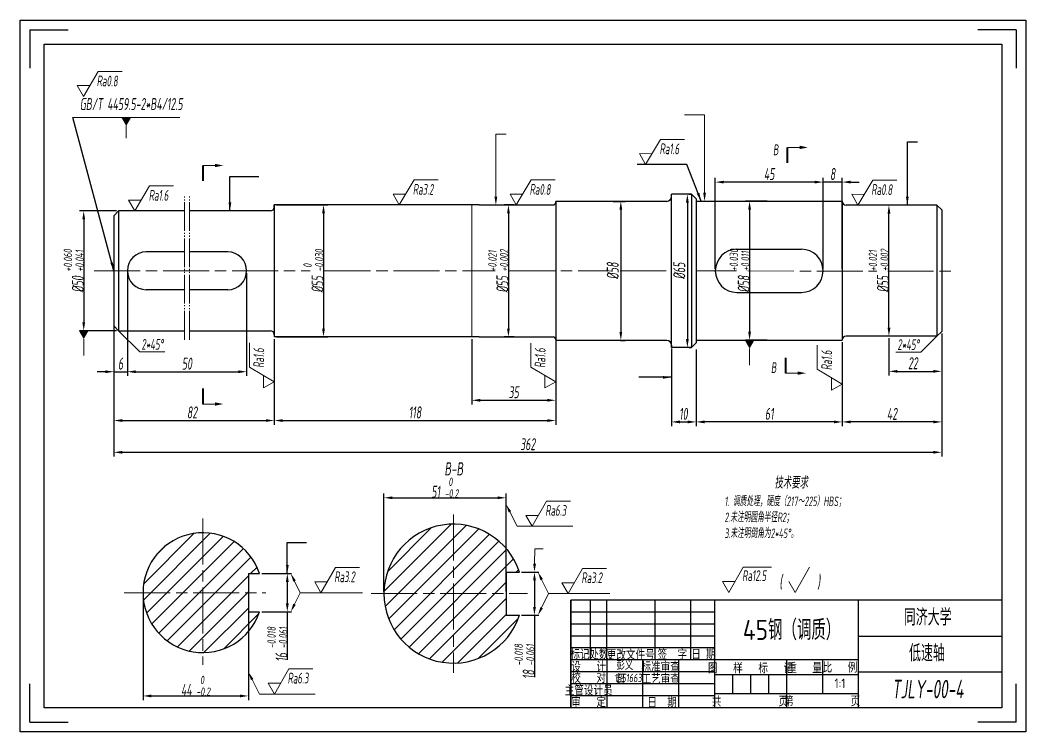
# Model space of a CAD drawing. Extents: x 6161 to 8470, y 661 to 1010.
# Drawn here: x 8050 to 8470, y 707.9 to 1004.9 of the extents above; entities that cross this region are included whole.
import ezdxf
from ezdxf.enums import TextEntityAlignment as Align

# ---------------------------------------------------------------- set-up
doc = ezdxf.new("R2010")
doc.units = 0
doc.header["$LTSCALE"] = 0.8
doc.linetypes.add('ACAD_ISO08W100', pattern=[36, 24, -3, 6, -3])
doc.linetypes.add('JIS_09_15', pattern=[18.9, 15, -0.9, 0.6, -0.9, 0.6, -0.9])
doc.layers.get('0').update_dxf_attribs({"linetype": 'CONTINUOUS'})
doc.layers.get('Defpoints').update_dxf_attribs({"linetype": 'CONTINUOUS'})
doc.layers.add('OTH', color=3, linetype='CONTINUOUS')
for name, color, linetype, lineweight in [('zhongxin', 1, 'ACAD_ISO08W100', 9), ('双点画线', 1, 'JIS_09_15', 9), ('标注', 5, 'CONTINUOUS', 9), ('粗实线', 7, 'CONTINUOUS', 25), ('细实线 波浪线', 3, 'CONTINUOUS', 9)]:
    doc.layers.add(name, color=color, linetype=linetype, lineweight=lineweight)
doc.styles.get("Standard").update_dxf_attribs({"font": 'gbenor.shx', "width": 0.7, "oblique": 7, "height": 5, "bigfont": 'gbcbig.shx'})
doc.styles.add('工程字', font='gbenor.shx', dxfattribs={"bigfont": 'gbcbig.shx'})
doc.dimstyles.new('GB-35', dxfattribs={"dimtxt": 4.5, "dimasz": 3.5, "dimexe": 1.75, "dimexo": 0.875, "dimgap": 0.875, "dimtad": 1, "dimdsep": 46, "dimtxsty": 'Standard', "dimcen": 3.5, "dimadec": 0, "dimazin": 0, "dimtfac": 0.7, "dimtmove": 0, "dimatfit": 3, "dimfxl": 1, "dimtzin": 0, "dimarcsym": 0})

# ---------------------------------------------------------------- blocks, each defined once
blk = doc.blocks.new('*D48')
at = {"layer": 'Defpoints', "color": 0, "transparency": 16777216}
for p in [(8089.18, 877.28), (8156.18, 872.67), (8156.18, 837.79)]:
    blk.add_point(p, dxfattribs=at)
at = {"layer": '标注', "color": 0, "lineweight": -2, "transparency": 16777216}
for p, q in [((8089.18, 876.4), (8089.18, 836.04)), ((8156.18, 871.8), (8156.18, 836.04)), ((8092.68, 837.79), (8152.68, 837.79))]:
    blk.add_line(p, q, dxfattribs=at)
at = {"layer": '标注', "color": 0, "transparency": 16777216}
for points in [[(8092.68, 838.37), (8092.68, 837.21), (8089.18, 837.79)], [(8152.68, 838.37), (8152.68, 837.21), (8156.18, 837.79)]]:
    blk.add_solid(points, dxfattribs=at)
at = {"layer": '标注', "color": 0, "transparency": 16777216, "insert": (8121.87, 841.17), "char_height": 5, "attachment_point": 5}
blk.add_mtext('82', dxfattribs=at)
blk = doc.blocks.new('_DotSmall')
at = {"color": 0, "linetype": 'ByBlock', "const_width": 0.5}
blk.add_lwpolyline([(-0.0625, 0, 1), (0.0625, 0, 1)], format="xyb", close=True, dxfattribs=at)
blk = doc.blocks.new('*D54')
at = {"layer": 'Defpoints', "color": 0, "transparency": 16777216}
for p in [(8156.18, 872.67), (8273.68, 872.66), (8273.68, 837.79)]:
    blk.add_point(p, dxfattribs=at)
at = {"layer": '标注', "color": 0, "lineweight": -2, "transparency": 16777216}
for p, q in [((8156.18, 871.8), (8156.18, 836.04)), ((8273.68, 871.79), (8273.68, 836.04)), ((8159.68, 837.79), (8270.18, 837.79))]:
    blk.add_line(p, q, dxfattribs=at)
at = {"layer": '标注', "color": 0, "transparency": 16777216}
for points in [[(8159.68, 838.37), (8159.68, 837.21), (8156.18, 837.79)], [(8270.18, 838.37), (8270.18, 837.21), (8273.68, 837.79)]]:
    blk.add_solid(points, dxfattribs=at)
at = {"layer": '标注', "color": 0, "transparency": 16777216, "insert": (8214.93, 841.17), "char_height": 5, "attachment_point": 5}
blk.add_mtext('118', dxfattribs=at)
blk = doc.blocks.new('*D55')
at = {"layer": 'Defpoints', "color": 0, "transparency": 16777216}
for p in [(8094.83, 900.27), (8144.6, 900.23), (8144.6, 858.16)]:
    blk.add_point(p, dxfattribs=at)
at = {"layer": '标注', "color": 0, "lineweight": -2, "transparency": 16777216}
for p, q in [((8094.83, 899.4), (8094.83, 856.41)), ((8144.6, 899.35), (8144.6, 856.41)), ((8098.33, 858.16), (8141.1, 858.16))]:
    blk.add_line(p, q, dxfattribs=at)
at = {"layer": '标注', "color": 0, "transparency": 16777216}
for points in [[(8098.33, 858.74), (8098.33, 857.57), (8094.83, 858.16)], [(8141.1, 858.74), (8141.1, 857.57), (8144.6, 858.16)]]:
    blk.add_solid(points, dxfattribs=at)
at = {"layer": '标注', "color": 0, "transparency": 16777216, "insert": (8119.71, 861.53), "char_height": 5, "attachment_point": 5}
blk.add_mtext('50', dxfattribs=at)
blk = doc.blocks.new('*D56')
at = {"layer": 'Defpoints', "color": 0, "transparency": 16777216}
for p in [(8089.18, 900.28), (8094.83, 900.27), (8094.83, 858.16)]:
    blk.add_point(p, dxfattribs=at)
at = {"layer": '标注', "color": 0, "lineweight": -2, "transparency": 16777216}
for p, q in [((8089.18, 899.4), (8089.18, 856.41)), ((8094.83, 899.4), (8094.83, 856.41)), ((8085.68, 858.16), (8082.18, 858.16)), ((8089.18, 858.16), (8094.83, 858.16)), ((8098.33, 858.16), (8101.83, 858.16))]:
    blk.add_line(p, q, dxfattribs=at)
at = {"layer": '标注', "color": 0, "transparency": 16777216}
for points in [[(8085.68, 858.74), (8085.68, 857.57), (8089.18, 858.16)], [(8098.33, 858.74), (8098.33, 857.57), (8094.83, 858.16)]]:
    blk.add_solid(points, dxfattribs=at)
at = {"layer": '标注', "color": 0, "transparency": 16777216, "insert": (8092, 861.53), "char_height": 5, "attachment_point": 5}
blk.add_mtext('6', dxfattribs=at)
blk = doc.blocks.new('*D49')
at = {"layer": 'Defpoints', "color": 0, "transparency": 16777216}
for p in [(8238.68, 872.67), (8273.68, 872.66), (8273.68, 846.24)]:
    blk.add_point(p, dxfattribs=at)
at = {"layer": '标注', "color": 0, "lineweight": -2, "transparency": 16777216}
for p, q in [((8238.68, 871.79), (8238.68, 844.49)), ((8273.68, 871.79), (8273.68, 844.49)), ((8242.18, 846.24), (8270.18, 846.24))]:
    blk.add_line(p, q, dxfattribs=at)
at = {"layer": '标注', "color": 0, "transparency": 16777216}
for points in [[(8242.18, 846.82), (8242.18, 845.65), (8238.68, 846.24)], [(8270.18, 846.82), (8270.18, 845.65), (8273.68, 846.24)]]:
    blk.add_solid(points, dxfattribs=at)
at = {"layer": '标注', "color": 0, "transparency": 16777216, "insert": (8256.18, 849.61), "char_height": 5, "attachment_point": 5}
blk.add_mtext('35', dxfattribs=at)
blk = doc.blocks.new('*D57')
at = {"layer": 'Defpoints', "color": 0, "transparency": 16777216}
for p in [(8434.9, 874.66), (8393.35, 871.33), (8393.35, 837.21)]:
    blk.add_point(p, dxfattribs=at)
at = {"layer": '标注', "color": 0, "lineweight": -2, "transparency": 16777216}
for p, q in [((8434.9, 873.79), (8434.9, 835.46)), ((8393.35, 870.46), (8393.35, 835.46)), ((8431.4, 837.21), (8396.85, 837.21))]:
    blk.add_line(p, q, dxfattribs=at)
at = {"layer": '标注', "color": 0, "transparency": 16777216}
for points in [[(8396.85, 837.79), (8396.85, 836.62), (8393.35, 837.21)], [(8431.4, 837.79), (8431.4, 836.62), (8434.9, 837.21)]]:
    blk.add_solid(points, dxfattribs=at)
at = {"layer": '标注', "color": 0, "transparency": 16777216, "insert": (8414.13, 840.58), "char_height": 5, "attachment_point": 5}
blk.add_mtext('42', dxfattribs=at)
blk = doc.blocks.new('*D50')
at = {"layer": 'Defpoints', "color": 0, "transparency": 16777216}
for p in [(8434.9, 875), (8412.85, 873), (8434.9, 858.32)]:
    blk.add_point(p, dxfattribs=at)
at = {"layer": '标注', "color": 0, "lineweight": -2, "transparency": 16777216}
for p, q in [((8434.9, 874.12), (8434.9, 856.57)), ((8412.85, 872.12), (8412.85, 856.57)), ((8416.35, 858.32), (8431.4, 858.32))]:
    blk.add_line(p, q, dxfattribs=at)
at = {"layer": '标注', "color": 0, "transparency": 16777216}
for points in [[(8416.35, 858.91), (8416.35, 857.74), (8412.85, 858.32)], [(8431.4, 858.91), (8431.4, 857.74), (8434.9, 858.32)]]:
    blk.add_solid(points, dxfattribs=at)
at = {"layer": '标注', "color": 0, "transparency": 16777216, "insert": (8422.88, 861.7), "char_height": 5, "attachment_point": 5}
blk.add_mtext('22', dxfattribs=at)
blk = doc.blocks.new('*D51')
at = {"layer": 'Defpoints', "color": 0, "transparency": 16777216}
for p in [(8332.35, 868.25), (8393.35, 854.41), (8332.35, 837.21)]:
    blk.add_point(p, dxfattribs=at)
at = {"layer": '标注', "color": 0, "lineweight": -2, "transparency": 16777216}
for p, q in [((8332.35, 867.37), (8332.35, 835.46)), ((8393.35, 853.53), (8393.35, 835.46)), ((8389.85, 837.21), (8335.85, 837.21))]:
    blk.add_line(p, q, dxfattribs=at)
at = {"layer": '标注', "color": 0, "transparency": 16777216}
for points in [[(8335.85, 837.79), (8335.85, 836.62), (8332.35, 837.21)], [(8389.85, 837.79), (8389.85, 836.62), (8393.35, 837.21)]]:
    blk.add_solid(points, dxfattribs=at)
at = {"layer": '标注', "color": 0, "transparency": 16777216, "insert": (8362.89, 840.58), "char_height": 5, "attachment_point": 5}
blk.add_mtext('61', dxfattribs=at)
blk = doc.blocks.new('*D52')
at = {"layer": 'Defpoints', "color": 0, "transparency": 16777216}
for p in [(8322.05, 868.75), (8332.35, 868.25), (8332.35, 837.21)]:
    blk.add_point(p, dxfattribs=at)
at = {"layer": '标注', "color": 0, "lineweight": -2, "transparency": 16777216}
for p, q in [((8322.05, 867.87), (8322.05, 835.46)), ((8332.35, 867.37), (8332.35, 835.46)), ((8325.55, 837.21), (8328.85, 837.21))]:
    blk.add_line(p, q, dxfattribs=at)
at = {"layer": '标注', "color": 0, "transparency": 16777216}
for points in [[(8325.55, 837.79), (8325.55, 836.62), (8322.05, 837.21)], [(8328.85, 837.79), (8328.85, 836.62), (8332.35, 837.21)]]:
    blk.add_solid(points, dxfattribs=at)
at = {"layer": '标注', "color": 0, "transparency": 16777216, "insert": (8327, 840.58), "char_height": 5, "attachment_point": 5}
blk.add_mtext('10', dxfattribs=at)
blk = doc.blocks.new('*D58')
at = {"layer": 'Defpoints', "color": 0, "transparency": 16777216}
for p in [(8089.18, 877.28), (8434.9, 852.66), (8434.9, 824.54)]:
    blk.add_point(p, dxfattribs=at)
at = {"layer": '标注', "color": 0, "lineweight": -2, "transparency": 16777216}
for p, q in [((8089.18, 876.4), (8089.18, 822.79)), ((8434.9, 851.78), (8434.9, 822.79)), ((8092.68, 824.54), (8431.4, 824.54))]:
    blk.add_line(p, q, dxfattribs=at)
at = {"layer": '标注', "color": 0, "transparency": 16777216}
for points in [[(8092.68, 825.12), (8092.68, 823.96), (8089.18, 824.54)], [(8431.4, 825.12), (8431.4, 823.96), (8434.9, 824.54)]]:
    blk.add_solid(points, dxfattribs=at)
at = {"layer": '标注', "color": 0, "transparency": 16777216, "insert": (8262.04, 827.91), "char_height": 5, "attachment_point": 5}
blk.add_mtext('362', dxfattribs=at)
blk = doc.blocks.new('*D59')
at = {"layer": 'Defpoints', "color": 0, "transparency": 16777216}
for p in [(8385.35, 937.29), (8385.35, 900.18), (8393.35, 900.18)]:
    blk.add_point(p, dxfattribs=at)
at = {"layer": '标注', "color": 0, "lineweight": -2, "transparency": 16777216}
for p, q in [((8381.85, 937.29), (8378.35, 937.29)), ((8385.35, 901.05), (8385.35, 939.04)), ((8393.35, 937.29), (8385.35, 937.29)), ((8393.35, 901.05), (8393.35, 939.04)), ((8396.85, 937.29), (8400.35, 937.29))]:
    blk.add_line(p, q, dxfattribs=at)
at = {"layer": '标注', "color": 0, "transparency": 16777216}
for points in [[(8381.85, 937.87), (8381.85, 936.71), (8385.35, 937.29)], [(8396.85, 937.87), (8396.85, 936.71), (8393.35, 937.29)]]:
    blk.add_solid(points, dxfattribs=at)
at = {"layer": '标注', "color": 0, "transparency": 16777216, "insert": (8389.35, 940.66), "char_height": 5, "attachment_point": 5}
blk.add_mtext('8', dxfattribs=at)
blk = doc.blocks.new('*D60')
at = {"layer": 'Defpoints', "color": 0, "transparency": 16777216}
for p in [(8340.35, 937.29), (8340.35, 900.19), (8385.35, 900.25)]:
    blk.add_point(p, dxfattribs=at)
at = {"layer": '标注', "color": 0, "lineweight": -2, "transparency": 16777216}
for p, q in [((8340.35, 901.07), (8340.35, 939.04)), ((8381.85, 937.29), (8343.85, 937.29)), ((8385.35, 901.12), (8385.35, 939.04))]:
    blk.add_line(p, q, dxfattribs=at)
at = {"layer": '标注', "color": 0, "transparency": 16777216}
for points in [[(8343.85, 937.87), (8343.85, 936.71), (8340.35, 937.29)], [(8381.85, 937.87), (8381.85, 936.71), (8385.35, 937.29)]]:
    blk.add_solid(points, dxfattribs=at)
at = {"layer": '标注', "color": 0, "transparency": 16777216, "insert": (8362.85, 940.66), "char_height": 5, "attachment_point": 5}
blk.add_mtext('45', dxfattribs=at)
blk = doc.blocks.new('*D61')
at = {"layer": 'Defpoints', "color": 0, "transparency": 16777216}
for p in [(8091.18, 925.28), (8076.6, 875.28), (8091.18, 875.28)]:
    blk.add_point(p, dxfattribs=at)
at = {"layer": '标注', "color": 0, "lineweight": -2, "transparency": 16777216}
for p, q in [((8090.31, 925.28), (8074.85, 925.28)), ((8076.6, 921.78), (8076.6, 878.78)), ((8090.31, 875.28), (8074.85, 875.28))]:
    blk.add_line(p, q, dxfattribs=at)
at = {"layer": '标注', "color": 0, "transparency": 16777216}
for points in [[(8076.02, 921.78), (8077.18, 921.78), (8076.6, 925.28)], [(8076.02, 878.78), (8077.18, 878.78), (8076.6, 875.28)]]:
    blk.add_solid(points, dxfattribs=at)
at = {"layer": '标注', "color": 0, "transparency": 16777216, "insert": (8072.45, 900.28), "char_height": 5, "attachment_point": 5, "rotation": 90}
blk.add_mtext('%%C50 {\\H0.7x;\\S+0.060^ +0.041;}', dxfattribs=at)
blk = doc.blocks.new('*D62')
at = {"layer": 'Defpoints', "color": 0, "transparency": 16777216}
for p in [(8156.18, 927.79), (8156.18, 872.66), (8176.74, 872.66)]:
    blk.add_point(p, dxfattribs=at)
at = {"layer": '标注', "color": 0, "lineweight": -2, "transparency": 16777216}
for p, q in [((8157.06, 927.79), (8178.49, 927.79)), ((8176.74, 924.29), (8176.74, 876.16)), ((8157.05, 872.66), (8178.49, 872.66))]:
    blk.add_line(p, q, dxfattribs=at)
at = {"layer": '标注', "color": 0, "transparency": 16777216}
for points in [[(8176.15, 924.29), (8177.32, 924.29), (8176.74, 927.79)], [(8176.15, 876.16), (8177.32, 876.16), (8176.74, 872.66)]]:
    blk.add_solid(points, dxfattribs=at)
at = {"layer": '标注', "color": 0, "transparency": 16777216, "insert": (8172.52, 900.23), "char_height": 5, "attachment_point": 5, "rotation": 90}
blk.add_mtext('%%C55 {\\H0.7x;\\S 0^ -0.030;}', dxfattribs=at)
blk = doc.blocks.new('*D63')
at = {"layer": 'Defpoints', "color": 0, "transparency": 16777216}
for p in [(8257.23, 927.75), (8253.95, 872.66), (8257.23, 872.66)]:
    blk.add_point(p, dxfattribs=at)
at = {"layer": '标注', "color": 0, "lineweight": -2, "transparency": 16777216}
for p, q in [((8256.36, 927.75), (8252.2, 927.75)), ((8253.95, 924.25), (8253.95, 876.16)), ((8256.36, 872.66), (8252.2, 872.66))]:
    blk.add_line(p, q, dxfattribs=at)
at = {"layer": '标注', "color": 0, "transparency": 16777216}
for points in [[(8253.37, 924.25), (8254.53, 924.25), (8253.95, 927.75)], [(8253.37, 876.16), (8254.53, 876.16), (8253.95, 872.66)]]:
    blk.add_solid(points, dxfattribs=at)
at = {"layer": '标注', "color": 0, "transparency": 16777216, "insert": (8249.72, 900.21), "char_height": 5, "attachment_point": 5, "rotation": 90}
blk.add_mtext('%%C55 {\\H0.7x;\\S+0.021^ +0.002;}', dxfattribs=at)
blk = doc.blocks.new('*D64')
at = {"layer": 'Defpoints', "color": 0, "transparency": 16777216}
for p in [(8296.87, 929.25), (8299.86, 871.25), (8300.89, 871.25)]:
    blk.add_point(p, dxfattribs=at)
at = {"layer": '标注', "color": 0, "lineweight": -2, "transparency": 16777216}
for p, q in [((8297.74, 929.25), (8302.64, 929.25)), ((8300.89, 925.75), (8300.89, 874.75)), ((8300.73, 871.25), (8302.64, 871.25))]:
    blk.add_line(p, q, dxfattribs=at)
at = {"layer": '标注', "color": 0, "transparency": 16777216}
for points in [[(8300.31, 925.75), (8301.47, 925.75), (8300.89, 929.25)], [(8300.31, 874.75), (8301.47, 874.75), (8300.89, 871.25)]]:
    blk.add_solid(points, dxfattribs=at)
at = {"layer": '标注', "color": 0, "transparency": 16777216, "insert": (8297.51, 900.25), "char_height": 5, "attachment_point": 5, "rotation": 90}
blk.add_mtext('%%C58', dxfattribs=at)
blk = doc.blocks.new('*D65')
at = {"layer": 'Defpoints', "color": 0, "transparency": 16777216}
for p in [(8101.36, 765.96), (8145.36, 765.96), (8145.36, 722.87)]:
    blk.add_point(p, dxfattribs=at)
at = {"layer": '标注', "color": 0, "lineweight": -2, "transparency": 16777216}
for p, q in [((8101.36, 765.08), (8101.36, 721.12)), ((8145.36, 765.08), (8145.36, 721.12)), ((8104.86, 722.87), (8141.86, 722.87))]:
    blk.add_line(p, q, dxfattribs=at)
at = {"layer": '标注', "color": 0, "transparency": 16777216}
for points in [[(8104.86, 723.45), (8104.86, 722.29), (8101.36, 722.87)], [(8141.86, 723.45), (8141.86, 722.29), (8145.36, 722.87)]]:
    blk.add_solid(points, dxfattribs=at)
at = {"layer": '标注', "color": 0, "transparency": 16777216, "insert": (8123.36, 727.1), "char_height": 5, "attachment_point": 5}
blk.add_mtext('44 {\\H0.7x;\\S 0^ -0.2;}', dxfattribs=at)
blk = doc.blocks.new('*D66')
at = {"layer": 'Defpoints', "color": 0, "transparency": 16777216}
for p in [(8150.04, 773.96), (8150.04, 757.96), (8161.62, 757.96)]:
    blk.add_point(p, dxfattribs=at)
at = {"layer": '标注', "color": 0, "lineweight": -2, "transparency": 16777216}
for p, q in [((8150.92, 773.96), (8163.37, 773.96)), ((8161.62, 770.46), (8161.62, 761.46)), ((8150.92, 757.96), (8163.37, 757.96)), ((8161.62, 757.96), (8161.62, 737.97))]:
    blk.add_line(p, q, dxfattribs=at)
at = {"layer": '标注', "color": 0, "transparency": 16777216}
for points in [[(8161.04, 770.46), (8162.21, 770.46), (8161.62, 773.96)], [(8161.04, 761.46), (8162.21, 761.46), (8161.62, 757.96)]]:
    blk.add_solid(points, dxfattribs=at)
at = {"layer": '标注', "color": 0, "transparency": 16777216, "insert": (8157.47, 744.46), "char_height": 5, "attachment_point": 5, "rotation": 90}
blk.add_mtext('16 {\\H0.7x;\\S-0.018^ -0.061;}', dxfattribs=at)
blk = doc.blocks.new('_DatumFilled')
at = {"color": 0, "linetype": 'ByBlock'}
blk.add_solid([(0, 0.58), (-1, 0), (0, -0.58)], dxfattribs=at)
blk = doc.blocks.new('*D67')
at = {"layer": 'Defpoints', "color": 0, "transparency": 16777216}
for p in [(8362.85, 929.33), (8354.66, 871.33), (8362.85, 871.33)]:
    blk.add_point(p, dxfattribs=at)
at = {"layer": '标注', "color": 0, "lineweight": -2, "transparency": 16777216}
for p, q in [((8361.98, 929.33), (8352.91, 929.33)), ((8354.66, 925.83), (8354.66, 874.83)), ((8361.98, 871.33), (8352.91, 871.33))]:
    blk.add_line(p, q, dxfattribs=at)
at = {"layer": '标注', "color": 0, "transparency": 16777216}
for points in [[(8354.08, 925.83), (8355.24, 925.83), (8354.66, 929.33)], [(8354.08, 874.83), (8355.24, 874.83), (8354.66, 871.33)]]:
    blk.add_solid(points, dxfattribs=at)
at = {"layer": '标注', "color": 0, "transparency": 16777216, "insert": (8350.51, 900.33), "char_height": 5, "attachment_point": 5, "rotation": 90}
blk.add_mtext('%%C58 {\\H0.7x;\\S+0.030^ +0.011;}', dxfattribs=at)
blk = doc.blocks.new('*D68')
at = {"layer": 'Defpoints', "color": 0, "transparency": 16777216}
for p in [(8252.98, 805.56), (8201.98, 765.55), (8252.98, 765.55)]:
    blk.add_point(p, dxfattribs=at)
at = {"layer": '标注', "color": 0, "lineweight": -2, "transparency": 16777216}
for p, q in [((8201.98, 766.43), (8201.98, 807.31)), ((8252.98, 766.43), (8252.98, 807.31)), ((8205.48, 805.56), (8249.48, 805.56))]:
    blk.add_line(p, q, dxfattribs=at)
at = {"layer": '标注', "color": 0, "transparency": 16777216}
for points in [[(8205.48, 806.14), (8205.48, 804.98), (8201.98, 805.56)], [(8249.48, 806.14), (8249.48, 804.98), (8252.98, 805.56)]]:
    blk.add_solid(points, dxfattribs=at)
at = {"layer": '标注', "color": 0, "transparency": 16777216, "insert": (8227.48, 809.79), "char_height": 5, "attachment_point": 5}
blk.add_mtext('51 {\\H0.7x;\\S 0^ -0.2;}', dxfattribs=at)
blk = doc.blocks.new('*D69')
at = {"layer": 'Defpoints', "color": 0, "transparency": 16777216}
for p in [(8258.55, 774.55), (8258.55, 756.55), (8264.83, 756.55)]:
    blk.add_point(p, dxfattribs=at)
at = {"layer": '标注', "color": 0, "lineweight": -2, "transparency": 16777216}
for p, q in [((8259.42, 774.55), (8266.58, 774.55)), ((8264.83, 771.05), (8264.83, 760.05)), ((8259.42, 756.55), (8266.58, 756.55)), ((8264.83, 756.55), (8264.83, 730.73))]:
    blk.add_line(p, q, dxfattribs=at)
at = {"layer": '标注', "color": 0, "transparency": 16777216}
for points in [[(8264.25, 771.05), (8265.42, 771.05), (8264.83, 774.55)], [(8264.25, 760.05), (8265.42, 760.05), (8264.83, 756.55)]]:
    blk.add_solid(points, dxfattribs=at)
at = {"layer": '标注', "color": 0, "transparency": 16777216, "insert": (8260.68, 737.23), "char_height": 5, "attachment_point": 5, "rotation": 90}
blk.add_mtext('18 {\\H0.7x;\\S-0.018^ -0.061;}', dxfattribs=at)
blk = doc.blocks.new('*D53')
at = {"layer": 'Defpoints', "color": 0, "transparency": 16777216}
for p in [(8328.48, 932.25), (8328.48, 868.25), (8328.67, 868.25)]:
    blk.add_point(p, dxfattribs=at)
at = {"layer": '标注', "color": 0, "lineweight": -2, "transparency": 16777216}
for p, q in [((8328.67, 928.75), (8328.67, 871.75)), ((8329.35, 932.25), (8330.42, 932.25)), ((8329.35, 868.25), (8330.42, 868.25))]:
    blk.add_line(p, q, dxfattribs=at)
at = {"layer": '标注', "color": 0, "transparency": 16777216}
for points in [[(8328.09, 928.75), (8329.25, 928.75), (8328.67, 932.25)], [(8328.09, 871.75), (8329.25, 871.75), (8328.67, 868.25)]]:
    blk.add_solid(points, dxfattribs=at)
at = {"layer": '标注', "color": 0, "transparency": 16777216, "insert": (8325.29, 900.25), "char_height": 5, "attachment_point": 5, "rotation": 90}
blk.add_mtext('%%C65', dxfattribs=at)
blk = doc.blocks.new('*D70')
at = {"layer": 'Defpoints', "color": 0, "transparency": 16777216}
for p in [(8412.85, 927.66), (8413.93, 927.66), (8413.93, 873)]:
    blk.add_point(p, dxfattribs=at)
at = {"layer": '标注', "color": 0, "lineweight": -2, "transparency": 16777216}
for p, q in [((8413.05, 927.66), (8411.1, 927.66)), ((8412.85, 876.5), (8412.85, 924.16)), ((8413.05, 873), (8411.1, 873))]:
    blk.add_line(p, q, dxfattribs=at)
at = {"layer": '标注', "color": 0, "transparency": 16777216}
for points in [[(8412.27, 924.16), (8413.44, 924.16), (8412.85, 927.66)], [(8412.27, 876.5), (8413.44, 876.5), (8412.85, 873)]]:
    blk.add_solid(points, dxfattribs=at)
at = {"layer": '标注', "color": 0, "transparency": 16777216, "insert": (8408.62, 900.33), "char_height": 5, "attachment_point": 5, "rotation": 90}
blk.add_mtext('%%C55 {\\H0.7x;\\S+0.021^ +0.002;}', dxfattribs=at)

msp = doc.modelspace()

# ---------------------------------------------------------------- hatches: boundary and pattern name
at = {"layer": '细实线 波浪线'}
h = msp.add_hatch(dxfattribs=at)
h.set_pattern_fill('ANSI31', color=256, scale=1.5)
h.set_pattern_definition([(45, (495.475, -2.8075), (-3.367596, 3.367596), [])])
h.paths.add_polyline_path([(8230.978, 794.552, 0.4142136), (8201.978, 765.552), (8230.978, 765.552)])
h.paths.add_polyline_path([(8230.978, 794.552), (8230.978, 765.552), (8252.978, 765.552), (8252.978, 774.552), (8258.546, 774.552, 0.3245338)])
h.paths.add_polyline_path([(8230.978, 765.552), (8201.978, 765.552, 0.4142136), (8230.978, 736.552)])
h.paths.add_polyline_path([(8258.546, 756.552), (8252.978, 756.552), (8252.978, 765.552), (8230.978, 765.552), (8230.978, 736.552, 0.3245338)])
h = msp.add_hatch(dxfattribs=at)
h.set_pattern_fill('ANSI31', color=256, scale=1.5)
h.set_pattern_definition([(45, (500.0476, -2.401), (-3.367596, 3.367596), [])])
h.paths.add_polyline_path([(8126.359, 790.959, 0.4142136), (8101.359, 765.959), (8126.359, 765.959)])
h.paths.add_polyline_path([(8126.359, 790.959), (8126.359, 765.959), (8145.359, 765.959), (8145.359, 773.959), (8150.045, 773.959, 0.3217248)])
h.paths.add_polyline_path([(8126.359, 765.959), (8101.359, 765.959, 0.4142136), (8126.359, 740.959)])
h.paths.add_polyline_path([(8145.359, 765.959), (8126.359, 765.959), (8126.359, 740.959, 0.3217248), (8150.045, 757.959), (8145.359, 757.959)])

# ---------------------------------------------------------------- linework, layer by layer
at = {"layer": 'OTH', "color": 18, "true_color": 0x000000}
for p, q in [((8460.037, 762.874), (8280.037, 762.874)), ((8280.037, 717.874), (8280.037, 762.874)), ((8280.037, 717.874), (8280.037, 762.874)), ((8280.037, 762.874), (8280.037, 717.874)), ((8288.037, 762.874), (8288.037, 737.874)), ((8295.037, 737.874), (8295.037, 762.874)), ((8315.037, 762.874), (8315.037, 737.874)), ((8330.037, 762.874), (8330.037, 737.874)), ((8340.037, 762.874), (8340.037, 717.874)), ((8400.037, 762.874), (8400.037, 717.874)), ((8340.037, 757.874), (8280.037, 757.874)), ((8340.037, 752.874), (8280.037, 752.874)), ((8340.037, 747.874), (8280.037, 747.874)), ((8400.037, 747.874), (8460.037, 747.874)), ((8340.037, 742.874), (8280.037, 742.874)), ((8400.037, 737.874), (8280.037, 737.874)), ((8295.037, 737.874), (8295.037, 717.874)), ((8310.037, 717.874), (8310.037, 737.874)), ((8325.037, 737.874), (8325.037, 717.874)), ((8370.037, 737.874), (8370.037, 717.874)), ((8385.037, 737.874), (8385.037, 723.874)), ((8340.037, 732.874), (8280.037, 732.874)), ((8340.037, 731.874), (8400.037, 731.874)), ((8347.537, 731.874), (8347.537, 723.874)), ((8355.037, 731.874), (8355.037, 723.874)), ((8362.537, 731.874), (8362.537, 723.874)), ((8400.037, 732.874), (8460.037, 732.874)), ((8340.037, 727.874), (8280.037, 727.874)), ((8340.037, 722.874), (8280.037, 722.874)), ((8340.037, 723.874), (8400.037, 723.874))]:
    msp.add_line(p, q, dxfattribs=at)
at = {"layer": 'zhongxin'}
for p, q in [((8080.934, 900.277), (8171.213, 900.248)), ((8177.13, 900.246), (8248.35, 900.224)), ((8254.213, 900.222), (8295.505, 900.209)), ((8300.64, 900.207), (8322.047, 900.201)), ((8332.354, 900.197), (8349.153, 900.192)), ((8353.98, 900.191), (8407.773, 900.173)), ((8412.319, 900.172), (8439.114, 900.164)), ((8230.978, 798.549), (8230.978, 732.555)), ((8126.359, 796.956), (8126.359, 735.912)), ((8093.555, 765.959), (8152.661, 765.959)), ((8196.7, 765.552), (8261.899, 765.552))]:
    msp.add_line(p, q, dxfattribs=at)
at = {"layer": '双点画线'}
for p, q in [((8118.715, 871.53), (8118.715, 931.618)), ((8120.715, 871.53), (8120.715, 931.618))]:
    msp.add_line(p, q, dxfattribs=at)
at = {"layer": '标注'}
for p, q in [((8076.447, 972.996), (8082.651, 983.412)), ((8082.651, 983.412), (8092.672, 983.412)), ((8076.447, 972.996), (8073.91, 977.53)), ((8073.91, 977.53), (8079.106, 977.53)), ((8071.993, 964.219), (8116.741, 964.219)), ((8094.367, 960.719), (8094.367, 955.653)), ((8311.219, 944.673), (8317.423, 955.09)), ((8317.423, 955.09), (8327.443, 955.09)), ((8311.219, 944.673), (8308.682, 949.208)), ((8308.682, 949.208), (8313.878, 949.138)), ((8370.538, 951.765), (8375.571, 951.765)), ((8126.41, 944.212), (8131.443, 944.212)), ((8208.392, 927.77), (8214.596, 938.187)), ((8214.596, 938.187), (8224.617, 938.187)), ((8257.231, 927.747), (8263.435, 938.164)), ((8263.435, 938.164), (8273.455, 938.164)), ((8399.919, 927.664), (8406.124, 938.08)), ((8406.124, 938.08), (8416.144, 938.08)), ((8097.884, 925.276), (8104.089, 935.692)), ((8104.089, 935.692), (8114.109, 935.692)), ((8097.884, 925.276), (8095.348, 929.81)), ((8095.348, 929.81), (8100.543, 929.81)), ((8208.392, 927.77), (8205.855, 932.305)), ((8205.855, 932.305), (8211.091, 932.302)), ((8257.231, 927.747), (8254.694, 932.282)), ((8254.694, 932.282), (8259.932, 932.282)), ((8399.919, 927.664), (8397.383, 932.198)), ((8397.383, 932.198), (8402.578, 932.128)), ((8091.177, 875.276), (8100.058, 866.394)), ((8076.6, 871.776), (8076.602, 864.902)), ((8145.76, 860.125), (8145.76, 870.145)), ((8263.267, 860.119), (8263.267, 870.14)), ((8432.904, 872.997), (8426.218, 866.31)), ((8100.058, 866.394), (8110.502, 866.394)), ((8354.66, 867.83), (8354.663, 860.957)), ((8382.937, 859.161), (8382.937, 869.181)), ((8426.218, 866.31), (8415.774, 866.31)), ((8156.177, 853.92), (8145.76, 860.125)), ((8273.684, 853.915), (8263.267, 860.119)), ((8369.666, 857.564), (8374.699, 857.558)), ((8393.354, 852.956), (8382.937, 859.161)), ((8151.642, 851.384), (8151.642, 856.579)), ((8156.177, 853.92), (8151.642, 851.384)), ((8269.149, 851.378), (8269.149, 856.574)), ((8273.684, 853.915), (8269.149, 851.378)), ((8388.819, 850.42), (8388.819, 855.615)), ((8393.354, 852.956), (8388.819, 850.42)), ((8126.359, 844.685), (8131.392, 844.679)), ((8263.837, 793.644), (8269.899, 804.144)), ((8269.899, 804.144), (8279.92, 804.144)), ((8254.568, 799.69), (8257.653, 793.644)), ((8263.837, 793.644), (8261.239, 798.144)), ((8261.239, 798.144), (8266.435, 798.144)), ((8257.653, 793.644), (8280.869, 793.644)), ((8264.872, 778.052), (8264.939, 784.256)), ((8264.939, 784.256), (8268.439, 784.256)), ((8175.679, 765.959), (8181.741, 776.459)), ((8181.741, 776.459), (8191.763, 776.459)), ((8278.89, 765.552), (8284.952, 776.052)), ((8284.952, 776.052), (8294.974, 776.052)), ((8345.944, 766.054), (8352.006, 776.554)), ((8352.006, 776.554), (8363.75, 776.554)), ((8373.653, 766.054), (8379.716, 776.554)), ((8373.653, 766.054), (8379.716, 776.554)), ((8164.618, 770.818), (8167.007, 765.959)), ((8175.679, 765.959), (8173.081, 770.459)), ((8173.081, 770.459), (8178.277, 770.459)), ((8267.829, 771.411), (8270.71, 765.552)), ((8278.89, 765.552), (8276.292, 770.052)), ((8276.292, 770.052), (8281.488, 770.052)), ((8345.944, 766.054), (8343.346, 770.554)), ((8343.346, 770.554), (8348.542, 770.554)), ((8373.653, 766.054), (8371.055, 770.554)), ((8373.653, 766.054), (8371.055, 770.554)), ((8164.618, 761.1), (8167.007, 765.959)), ((8167.007, 765.959), (8193.067, 765.959)), ((8267.829, 759.693), (8270.71, 765.552)), ((8270.71, 765.552), (8296.278, 765.552)), ((8156.219, 723.665), (8162.281, 734.165)), ((8162.281, 734.165), (8172.302, 734.165)), ((8146.95, 729.711), (8150.035, 723.665)), ((8156.219, 723.665), (8153.62, 728.165)), ((8153.62, 728.165), (8158.817, 728.165)), ((8150.035, 723.665), (8173.251, 723.665))]:
    msp.add_line(p, q, dxfattribs=at)
for points in [[(8335.86, 932.83), (8335.86, 965.424), (8327.443, 965.424)], [(8248.7, 931.164), (8248.7, 957.329), (8252.988, 957.329)]]:
    msp.add_lwpolyline(points, dxfattribs=at)
for points in [[(8375.571, 951.765, 1.4, 0, 0), (8379.039, 951.765, 0, 0, 0)], [(8131.443, 944.212, 1.4, 0, 0), (8134.911, 944.212, 0, 0, 0)], [(8374.699, 857.558, 1.4, 0, 0), (8378.167, 857.554, 0, 0, 0)], [(8131.392, 844.679, 1.4, 0, 0), (8134.86, 844.675, 0, 0, 0)]]:
    msp.add_lwpolyline(points, format="xyseb", dxfattribs=at)
for points in [[(8336.443, 932.83), (8335.86, 929.33), (8335.277, 932.83)], [(8249.283, 931.164), (8248.7, 927.664), (8248.117, 931.164)], [(8254.049, 799.425), (8252.978, 802.808), (8255.088, 799.955)], [(8265.456, 778.046), (8264.835, 774.552), (8264.289, 778.058)], [(8164.094, 770.56), (8163.073, 773.959), (8165.141, 771.075)], [(8267.305, 771.154), (8266.284, 774.552), (8268.352, 771.669)], [(8164.094, 761.357), (8163.073, 757.959), (8165.141, 760.842)], [(8267.305, 759.95), (8266.284, 756.552), (8268.352, 759.435)], [(8146.43, 729.446), (8145.359, 732.829), (8147.47, 729.976)]]:
    msp.add_solid(points, dxfattribs=at)
at = {"layer": '粗实线'}
for p, q in [((8050.037, 707.874), (8050.037, 1004.874)), ((8050.037, 1004.874), (8470.037, 1004.874)), ((8470.037, 1004.874), (8470.037, 707.874)), ((8054.037, 1000.874), (8054.037, 984.874)), ((8054.037, 1000.874), (8070.037, 1000.874)), ((8466.037, 1000.874), (8450.037, 1000.874)), ((8466.037, 1000.874), (8466.037, 984.874)), ((8060.037, 717.874), (8060.037, 994.874)), ((8060.037, 994.874), (8460.037, 994.874)), ((8404.037, 994.874), (8460.037, 994.874)), ((8460.037, 994.874), (8460.037, 717.874)), ((8460.037, 994.874), (8460.037, 814.874)), ((8320.047, 929.247), (8273.684, 929.247)), ((8273.684, 929.247), (8273.684, 871.247)), ((8273.684, 928.747), (8273.684, 929.247)), ((8330.354, 932.247), (8322.047, 932.247)), ((8322.047, 931.247), (8322.047, 932.247)), ((8322.047, 868.247), (8322.047, 931.247)), ((8332.354, 930.247), (8330.354, 932.247)), ((8330.354, 932.247), (8330.354, 868.247)), ((8332.354, 930.247), (8332.354, 870.247)), ((8332.354, 929.33), (8393.354, 929.33)), ((8393.354, 929.33), (8393.354, 871.33)), ((8393.354, 929.264), (8393.354, 929.33)), ((8089.177, 923.275), (8091.177, 925.276)), ((8091.18, 925.276), (8091.177, 875.276)), ((8118.715, 925.276), (8091.18, 925.276)), ((8154.58, 925.276), (8120.715, 925.276)), ((8156.18, 927.794), (8156.177, 872.664)), ((8241.777, 927.747), (8156.18, 927.794)), ((8156.18, 926.875), (8156.18, 927.794)), ((8241.777, 927.747), (8272.684, 927.747)), ((8432.904, 927.664), (8394.954, 927.664)), ((8432.904, 927.664), (8412.854, 927.664)), ((8434.904, 925.664), (8432.904, 927.664)), ((8432.904, 927.664), (8432.904, 872.997)), ((8434.904, 925.664), (8434.904, 874.997)), ((8089.18, 923.278), (8089.177, 877.276)), ((8118.715, 908.156), (8102.715, 908.156)), ((8136.715, 908.156), (8120.715, 908.156)), ((8349.354, 909.247), (8376.354, 909.247)), ((8395.354, 900.247), (8395.354, 900.164)), ((8118.715, 892.388), (8102.715, 892.388)), ((8136.715, 892.388), (8120.715, 892.388)), ((8349.354, 891.247), (8376.354, 891.247)), ((8089.177, 877.276), (8091.177, 875.276)), ((8091.177, 875.276), (8118.715, 875.276)), ((8120.715, 875.276), (8154.563, 875.276)), ((8432.904, 872.997), (8434.904, 874.997)), ((8241.777, 872.664), (8156.177, 872.675)), ((8241.777, 872.664), (8272.684, 872.664)), ((8273.684, 871.664), (8273.684, 871.247)), ((8320.047, 871.247), (8273.684, 871.247)), ((8332.354, 870.247), (8330.354, 868.247)), ((8332.354, 871.33), (8393.354, 871.33)), ((8393.354, 871.33), (8393.354, 871.397)), ((8432.904, 872.997), (8394.954, 872.997)), ((8322.047, 869.247), (8322.047, 868.247)), ((8330.354, 868.247), (8322.047, 868.247)), ((8145.359, 773.959), (8150.045, 773.959)), ((8145.359, 773.959), (8145.359, 757.959)), ((8252.978, 774.552), (8258.546, 774.552)), ((8252.978, 774.552), (8252.978, 756.552)), ((8460.037, 773.874), (8460.037, 717.874)), ((8145.359, 757.959), (8150.045, 757.959)), ((8252.978, 756.552), (8258.546, 756.552)), ((8054.037, 711.874), (8054.037, 727.874)), ((8466.037, 711.874), (8466.037, 727.874)), ((8460.037, 717.874), (8060.037, 717.874)), ((8460.037, 717.874), (8280.037, 717.874)), ((8054.037, 711.874), (8070.037, 711.874)), ((8466.037, 711.874), (8450.037, 711.874)), ((8470.037, 707.874), (8050.037, 707.874))]:
    msp.add_line(p, q, dxfattribs=at)
at = {"layer": '粗实线', "lineweight": 40}
for p, q in [((8370.538, 945.313), (8370.538, 951.765)), ((8126.41, 937.76), (8126.41, 944.212)), ((8369.674, 864.016), (8369.666, 857.564)), ((8126.367, 851.137), (8126.359, 844.685))]:
    msp.add_line(p, q, dxfattribs=at)
at = {"layer": '粗实线'}
for centre, radius, start, end in [((8272.684, 928.747), 1, 270, 360), ((8320.047, 931.247), 2, 270, 0), ((8394.954, 929.264), 1.6, 180, 270), ((8154.58, 926.876), 1.6, 270, 359.99643), ((8102.715, 900.272), 7.884, 90, 270), ((8136.715, 900.259), 7.884, 270, 90), ((8349.354, 900.247), 9, 90, 270), ((8376.354, 900.247), 9, 270, 90), ((8154.562, 873.676), 1.6, 359.96409, 89.96052), ((8272.684, 871.664), 1, 0, 90), ((8320.047, 869.247), 2, 0, 90), ((8394.954, 871.397), 1.6, 90, 180), ((8230.978, 765.552), 29, 18.08001, 341.91999), ((8126.359, 765.959), 25, 18.66292, 341.33708)]:
    msp.add_arc(centre, radius, start, end, dxfattribs=at)
at = {"layer": '细实线 波浪线'}
msp.add_line((8238.684, 872.665), (8238.684, 927.749), dxfattribs=at)

# ---------------------------------------------------------------- block references
at = {"layer": '标注', "xscale": 3.5, "yscale": 3.5, "zscale": 3.5}
for p, rotation in [((8094.367, 964.219), 90), ((8076.599, 875.276), 90.02073770212948), ((8354.659, 871.33), 90.02073770212948)]:
    msp.add_blockref('_DatumFilled', p, dxfattribs=dict(at, rotation=rotation))

# ---------------------------------------------------------------- texts
at = {"layer": 'OTH', "color": 18, "true_color": 0x000000, "style": '工程字'}
for s, height, p in [('同济大学', 6.9343, (8419.05, 752.23)), ('45钢（调质）', 8.366, (8351.83, 746.234)), ('低速轴', 6.9343, (8421.229, 737.277))]:
    msp.add_text(s, height=height, dxfattribs=at).set_placement(p)
for s, p in [('标记', (8283.838, 740.42)), ('处数', (8291.724, 740.42)), ('更改文件号', (8305.033, 740.264)), ('签  字', (8322.407, 740.399)), ('日 期', (8335.366, 740.439)), ('设   计', (8287.437, 735.287)), ('标准审查', (8317.519, 735.269)), ('图   样   标   记', (8355.062, 734.705)), ('重   量', (8377.616, 734.761)), ('比   例', (8392.402, 734.969)), ('校   对', (8287.437, 730.662)), ('工艺审查', (8317.519, 730.188)), ('主管设计员', (8287.484, 725.399)), ('审   定', (8287.437, 720.546)), ('日  期', (8318.113, 720.302)), ('共           页', (8354.82, 720.808)), ('第           页', (8384.975, 720.936))]:
    msp.add_text(s, height=4, dxfattribs=at).set_placement(p, align=Align.MIDDLE)
at = {"layer": 'OTH', "color": 18, "true_color": 0x000000, "oblique": 7, "width": 0.7}
msp.add_text('TJLY-00-4', height=7.7345, dxfattribs=at).set_placement((8414.062, 721.867))
at = {"layer": 'OTH', "color": 18, "true_color": 0x000000, "insert": (8390.129, 730.136), "char_height": 4, "attachment_point": 1, "style": '工程字'}
msp.add_mtext_dynamic_manual_height_columns('1:1', width=7.29992, gutter_width=25, heights=[0], dxfattribs=at)
at = {"layer": '标注', "oblique": 7, "width": 0.7}
msp.add_text('(       )', height=5.5, rotation=360, dxfattribs=at).set_placement((8367.093, 767.79))
at = {"layer": '标注', "char_height": 4.5, "attachment_point": 5}
for s, insert, width, rotation in [('Ra0.8', (8086.428, 979.493), 10.55336, 359.22132), ('Ra1.6', (8321.199, 951.171), 19.03324, 359.22132), ('Ra1.6', (8107.865, 931.773), 10.55336, 359.22132), ('Ra3.2', (8218.373, 934.268), 19.03324, 359.22132), ('Ra0.8', (8267.211, 934.245), 19.03324, 359.22132), ('Ra0.8', (8409.9, 934.161), 19.03324, 359.22132), ('Ra1.6', (8149.679, 863.901), 10.55336, 89.22132), ('Ra1.6', (8267.186, 863.896), 10.55336, 89.22132), ('Ra1.6', (8386.856, 862.937), 10.55336, 89.22132)]:
    msp.add_mtext(s, dxfattribs=dict(at, insert=insert, width=width, rotation=rotation))
at = {"layer": '标注', "attachment_point": 1}
for s, width, insert, char_height in [('GB/T 4459.5-2*B4/12.5', 46.66491, (8074.959, 972.357), 5), ('           技术要求\\P{\\H0.8x;1. 调质处理，硬度（217～225）HBS；\\P2.未注明圆角半径R2；\\P3.未注明倒角为2*45%%D。}', 56.29251, (8344.2, 814.407), 5), ('1551663', 9.45107, (8298.16, 732.113), 3.5)]:
    msp.add_mtext_dynamic_manual_height_columns(s, width=width, gutter_width=25, heights=[0], dxfattribs=dict(at, insert=insert, char_height=char_height))
at = {"layer": '标注', "char_height": 4.5, "attachment_point": 5}
for s, insert in [('2*45%%D', (8105.299, 869.556)), ('2*45%%D', (8420.977, 869.473)), ('Ra6.3', (8273.728, 800.277)), ('Ra3.2', (8185.571, 772.591)), ('Ra3.2', (8288.782, 772.185)), ('Ra12.5', (8356.611, 773.075)), ('Ra6.3', (8166.11, 730.298))]:
    msp.add_mtext(s, dxfattribs=dict(at, insert=insert))
at = {"layer": '标注', "insert": (8299.056, 737.263), "char_height": 3.5, "attachment_point": 1, "style": '工程字'}
msp.add_mtext_dynamic_manual_height_columns('彭义超', width=9.45107, gutter_width=25, heights=[0], dxfattribs=at)
at = {"layer": '粗实线', "attachment_point": 5}
for s, insert, char_height in [('B', (8365.589, 950.756), 4.5), ('B', (8364.723, 859.882), 4.5), ('B-B', (8231.147, 817.648), 5.5)]:
    msp.add_mtext(s, dxfattribs=dict(at, insert=insert, char_height=char_height))

# ---------------------------------------------------------------- dimensions: what is measured, and where the dimension line sits
at = {"layer": '标注'}
for base, p1, p2, picture, middle in [((8340.354, 937.29), (8385.354, 900.247), (8340.354, 900.195), '*D60', (8362.854, 940.665)), ((8385.354, 937.29), (8393.354, 900.178), (8385.354, 900.178), '*D59', (8389.354, 940.665))]:
    dim = msp.add_linear_dim(base=base, p1=p1, p2=p2, dimstyle='GB-35', override={"dimldrblk": 'DotSmall'}, dxfattribs=at)
    dim.commit()
    dim.dimension.update_dxf_attribs({"geometry": picture, "text_midpoint": middle})
for base, p1, p2, text, override, picture, middle in [((8300.89, 871.247), (8296.865, 929.247), (8299.86, 871.247), '%%C<>', {"dimldrblk": 'DotSmall'}, '*D64', (8300.89, 900.247)), ((8076.599, 875.276), (8091.18, 925.276), (8091.18, 875.276), '%%C50 {\\H0.7x;\\S+0.060^ +0.041;}', {"dimldrblk": 'DotSmall'}, '*D61', (8076.599, 900.276)), ((8161.624, 757.959), (8150.045, 773.959), (8150.045, 757.959), '<> {\\H0.7x;\\S-0.018^ -0.061;}', {"dimldrblk": 'DotSmall'}, '*D66', (8161.624, 744.462)), ((8264.835, 756.552), (8258.546, 774.552), (8258.546, 756.552), '<> {\\H0.7x;\\S-0.018^ -0.061;}', {"dimldrblk": 'DatumFilled'}, '*D69', (8264.835, 737.226))]:
    dim = msp.add_linear_dim(base=base, p1=p1, p2=p2, angle=90, text=text, dimstyle='GB-35', override=override, dxfattribs=at)
    dim.commit()
    dim.dimension.update_dxf_attribs({"geometry": picture, "text_midpoint": middle, "dimtype": 160})
dim = msp.add_linear_dim(base=(8328.67, 868.247), p1=(8328.479, 932.247), p2=(8328.479, 868.247), angle=90, text='%%C65', dimstyle='GB-35', dxfattribs=at)
dim.commit()
dim.dimension.update_dxf_attribs({"geometry": '*D53', "text_midpoint": (8328.67, 900.247), "dimtype": 160})
for base, p1, p2, text, override, picture, middle in [((8354.659, 871.33), (8362.854, 929.33), (8362.854, 871.33), '%%C<> {\\H0.7x;\\S+0.030^ +0.011;}', {"dimldrblk": 'DatumFilled'}, '*D67', (8350.513, 900.33)), ((8176.737, 872.664), (8156.18, 927.794), (8156.177, 872.664), '%%C55 {\\H0.7x;\\S 0^ -0.030;}', {"dimldrblk": 'DotSmall'}, '*D62', (8172.519, 900.229)), ((8253.95, 872.664), (8257.231, 927.747), (8257.231, 872.664), '%%C55 {\\H0.7x;\\S+0.021^ +0.002;}', {"dimldrblk": 'DotSmall'}, '*D63', (8249.719, 900.205)), ((8412.854, 927.664), (8413.929, 872.997), (8413.929, 927.664), '%%C<> {\\H0.7x;\\S+0.021^ +0.002;}', {"dimdec": 0, "dimldrblk": 'DotSmall'}, '*D70', (8408.623, 900.33))]:
    dim = msp.add_linear_dim(base=base, p1=p1, p2=p2, angle=90, text=text, dimstyle='GB-35', override=override, dxfattribs=at)
    dim.commit()
    dim.dimension.update_dxf_attribs({"geometry": picture, "text_midpoint": middle})
for base, p1, p2, override, picture, middle in [((8094.831, 858.157), (8089.179, 900.277), (8094.831, 900.273), {"dimdec": 0, "dimldrblk": 'DotSmall'}, '*D56', (8092.005, 858.157)), ((8144.599, 858.157), (8094.831, 900.273), (8144.599, 900.229), {"dimdec": 0, "dimldrblk": 'DotSmall'}, '*D55', (8119.715, 858.157)), ((8393.354, 837.208), (8434.904, 874.664), (8393.354, 871.33), {"dimdec": 0, "dimldrblk": 'DotSmall'}, '*D57', (8414.129, 837.208)), ((8434.904, 858.325), (8412.854, 872.997), (8434.904, 874.997), {"dimdec": 0, "dimlunit": 2, "dimldrblk": 'DotSmall'}, '*D50', (8422.879, 858.325)), ((8273.684, 837.791), (8156.177, 872.675), (8273.684, 872.664), {"dimdec": 0, "dimldrblk": 'DotSmall'}, '*D54', (8214.931, 837.791)), ((8273.684, 846.238), (8238.684, 872.665), (8273.684, 872.664), {"dimdec": 0, "dimldrblk": 'DotSmall'}, '*D49', (8256.184, 846.238)), ((8332.354, 837.208), (8322.047, 868.747), (8332.354, 868.247), {"dimdec": 0, "dimldrblk": 'DotSmall'}, '*D52', (8327.002, 837.208)), ((8332.354, 837.208), (8393.354, 854.405), (8332.354, 868.247), {"dimdec": 0, "dimldrblk": 'DotSmall'}, '*D51', (8362.893, 837.208))]:
    dim = msp.add_linear_dim(base=base, p1=p1, p2=p2, dimstyle='GB-35', override=override, dxfattribs=at)
    dim.commit()
    dim.dimension.update_dxf_attribs({"geometry": picture, "text_midpoint": middle, "dimtype": 160})
for base, p1, p2, text, override, picture, middle in [((8156.177, 837.791), (8089.177, 877.276), (8156.177, 872.675), '82', {"dimldrblk": 'DotSmall'}, '*D48', (8121.87, 837.791)), ((8434.904, 824.538), (8089.177, 877.276), (8434.904, 852.655), '362', {"dimldrblk": 'DotSmall'}, '*D58', (8262.041, 824.538)), ((8252.978, 805.559), (8201.978, 765.552), (8252.978, 765.552), '<> {\\H0.7x;\\S 0^ -0.2;}', {"dimldrblk": 'DatumFilled'}, '*D68', (8227.478, 805.559))]:
    dim = msp.add_linear_dim(base=base, p1=p1, p2=p2, text=text, dimstyle='GB-35', override=override, dxfattribs=at)
    dim.commit()
    dim.dimension.update_dxf_attribs({"geometry": picture, "text_midpoint": middle, "dimtype": 160})
dim = msp.add_linear_dim(base=(8145.359, 722.869), p1=(8101.359, 765.959), p2=(8145.359, 765.959), text='<> {\\H0.7x;\\S 0^ -0.2;}', dimstyle='GB-35', override={"dimldrblk": 'DotSmall'}, dxfattribs=at)
dim.commit()
dim.dimension.update_dxf_attribs({"geometry": '*D65', "text_midpoint": (8123.359, 727.1)})

# ---------------------------------------------------------------- leaders
for points in [[(8089.179, 900.274), (8071.993, 964.219)], [(8420.535, 927.664), (8420.535, 954.138), (8424.823, 954.138)], [(8334.405, 929.33), (8328.511, 944.673), (8307.733, 944.673)], [(8137.648, 925.276), (8137.648, 939.631), (8149.682, 939.631)], [(8322.047, 855.821), (8313.473, 855.821), (8308.365, 855.821)], [(8161.624, 773.959), (8161.624, 786.931), (8169.647, 786.931)]]:
    msp.add_leader(points, dimstyle='GB-35', override={"dimgap": 0.875, "dimtad": 0}, dxfattribs=at)

doc.saveas('drawing.dxf')
